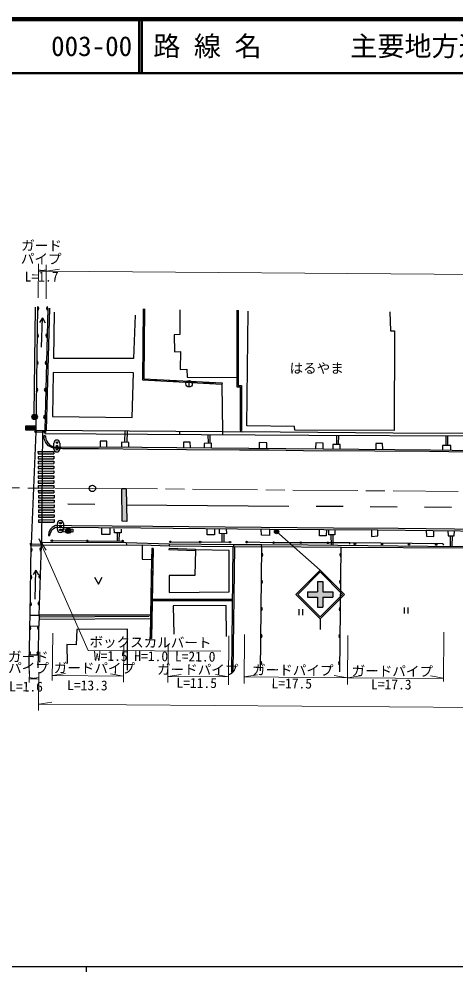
# Model space of a CAD drawing. Units: millimetres at full size, sheet at 1:1000; details may follow other scales. Extents: x 40000 to 680000, y 20000 to 380000.
# Drawn here: x 155609 to 236230, y 204000 to 380000 of the extents above; entities that cross this region are included whole.
import ezdxf
from ezdxf.enums import TextEntityAlignment as Align

# ---------------------------------------------------------------- set-up
doc = ezdxf.new("R2010")
doc.units = ezdxf.units.MM
doc.header["$LTSCALE"] = 1000
doc.linetypes.add('CHAIN', pattern=[18.5, 12, -1.5, 3.5, -1.5])
for name, color, linetype, lineweight in [('M-BGD', 7, 'Continuous', 25), ('M-BMK', 2, 'CHAIN', 13), ('M-BMK-SRVR', 3, 'Continuous', 25), ('M-STR-HTXT', 7, 'Continuous', 13), ('M-STR-STRC', 7, 'Continuous', 25), ('M-TTL', 2, 'Continuous', 140), ('M-TTL-BAND', 7, 'Continuous', 25), ('M-TTL-LINE', 7, 'Continuous', 50)]:
    doc.layers.add(name, color=color, linetype=linetype, lineweight=lineweight)
doc.layers.add('M-BMK-HTXT', color=7, linetype='Continuous')
doc.layers.add('M-TTL-TXT', color=7, linetype='Continuous')
doc.styles.add('ＭＳ ゴシック', font='')
doc.styles.get('ＭＳ ゴシック').set_extended_font_data('MS Gothic')

msp = doc.modelspace()

# ---------------------------------------------------------------- hatches: boundary and pattern name
at = {"layer": 'M-BGD'}
for points in [[(158996, 326830), (158988, 326204, 0.84072)], [(160906, 326209), (160922, 326835, 0.84072)], [(178745, 323892), (178766, 325524), (178516, 325528), (178495, 323895)], [(196032, 322744), (196032, 324377), (195782, 324377), (195782, 322744)], [(178703, 320626), (178724, 322259), (178474, 322262), (178453, 320629)], [(158931, 321830), (158923, 321204, 0.84072)], [(160778, 321211), (160794, 321836, 0.84072)], [(196034, 319478), (196033, 321111), (195783, 321111), (195784, 319478)], [(178662, 317360), (178683, 318993), (178433, 318996), (178412, 317364)], [(158867, 316831), (158859, 316205, 0.84072)], [(160649, 316213), (160665, 316838, 0.84072)], [(196035, 316212), (196034, 317845), (195784, 317845), (195785, 316212)], [(178620, 314095), (178641, 315728), (178391, 315731), (178370, 314098)], [(181643, 313404), (180012, 313493), (179999, 313244), (181629, 313155)], [(184904, 313227), (183273, 313316), (183260, 313066), (184890, 312977)], [(196036, 312946), (196036, 314579), (195786, 314579), (195786, 312946)], [(158802, 311831), (158794, 311205, 0.84072)], [(158802, 311831), (158794, 311205, 0.84072)], [(160521, 311214), (160537, 311840, 0.84072)], [(188165, 313049), (186534, 313138), (186521, 312888), (188151, 312799)], [(191426, 312871), (189795, 312960), (189782, 312711), (191412, 312622)], [(196667, 309816), (196665, 311449), (196415, 311449), (196417, 309816)], [(196669, 306550), (196668, 308183), (196418, 308183), (196419, 306550)], [(158788, 306131, 1), (158180, 306925, 1)], [(160393, 306216), (160409, 306841, 0.84072)], [(196671, 304918), (196421, 304917), (196422, 304016), (196672, 304016)], [(164993, 285087, 1), (164384, 285880, 1)], [(157764, 282261), (157756, 281635, 0.84072)], [(159682, 281738), (159703, 282363, 0.84072)], [(180295, 279629), (180320, 281262), (180070, 281266), (180045, 279633)], [(200360, 281364), (200353, 280738, 0.84072)], [(215044, 280712), (215051, 281338, 0.84072)], [(157701, 277262), (157693, 276636, 0.84072)], [(159518, 276740), (159539, 277366, 0.84072)], [(180243, 276364), (180269, 277996), (180019, 278000), (179993, 276368)], [(200304, 276364), (200297, 275738, 0.84072)], [(214989, 275713), (214996, 276338, 0.84072)], [(180192, 273098), (180218, 274731), (179968, 274735), (179942, 273102)], [(182881, 272863), (181248, 272863), (181248, 272613), (182881, 272613)], [(186147, 272864), (184514, 272863), (184514, 272613), (186147, 272614)], [(189413, 272864), (187780, 272864), (187780, 272614), (189413, 272614)], [(192678, 272865), (191045, 272865), (191045, 272615), (192678, 272615)], [(157639, 272262), (157631, 271636, 0.84072)], [(159354, 271743), (159374, 272368, 0.84072)], [(180141, 269833), (180166, 271465), (179916, 271469), (179891, 269837)], [(200248, 271364), (200241, 270739, 0.84072)], [(214934, 270713), (214941, 271339, 0.84072)], [(157534, 267831), (157525, 267205, 0.84072)], [(159242, 267223), (159252, 267849, 0.84072)], [(180089, 266567), (180115, 268200), (179865, 268204), (179839, 266571)], [(200192, 266365), (200185, 265739, 0.84072)], [(214879, 265713), (214886, 266339, 0.84072)], [(157465, 263198), (157455, 262573, 0.84072)], [(159170, 262564), (159179, 263190, 0.84072)], [(200136, 261365), (200129, 260739, 0.84072)], [(214824, 260714), (214831, 261339, 0.84072)]]:
    msp.add_hatch(color=256, dxfattribs=at).paths.add_polyline_path(points)
at = {"layer": 'M-STR-STRC'}
for points in [[(158702, 304069), (158712, 304869), (156846, 304893), (156836, 304093)], [(161994, 299697), (161991, 300147), (159099, 300123), (159103, 299673)], [(162002, 298797), (161998, 299247), (159107, 299223), (159110, 298773)], [(162010, 297897), (162006, 298347), (159114, 298323), (159118, 297873)], [(162017, 296997), (162013, 297447), (159122, 297423), (159126, 296973)], [(162025, 296097), (162021, 296547), (159129, 296523), (159133, 296073)], [(162033, 295197), (162029, 295647), (159137, 295623), (159141, 295173)], [(162040, 294298), (162036, 294747), (159145, 294723), (159148, 294273)], [(162048, 293398), (162044, 293848), (159152, 293823), (159156, 293373)], [(162055, 292498), (162052, 292948), (159160, 292923), (159164, 292473)], [(175364, 293266), (174572, 293273), (174624, 287235), (175481, 287228)], [(162063, 291598), (162059, 292048), (159168, 292023), (159171, 291573)], [(162071, 290698), (162067, 291148), (159175, 291123), (159179, 290673)], [(162078, 289798), (162074, 290248), (159183, 290223), (159187, 289773)], [(162086, 288898), (162082, 289348), (159190, 289323), (159194, 288873)], [(162094, 287998), (162090, 288448), (159198, 288423), (159202, 287973)], [(162101, 287098), (162097, 287548), (159206, 287523), (159210, 287073)], [(203501, 285192, 0.41421), (203262, 285704, 0.41421), (202750, 285465, 1)], [(208817, 274233), (210677, 274233), (210678, 276093), (211678, 276093), (211677, 274233), (213537, 274233), (213537, 273233), (211677, 273233), (211677, 271373), (210677, 271373), (210677, 273233), (208817, 273233)]]:
    msp.add_hatch(color=256, dxfattribs=at).paths.add_polyline_path(points)

# ---------------------------------------------------------------- linework, layer by layer
at = {"layer": 'M-BGD'}
for p, q in [((160916, 326581), (160337, 304052)), ((161216, 326573), (160637, 304050)), ((159939, 324793), (159406, 323935)), ((178745, 323892), (178495, 323895)), ((178766, 325524), (178516, 325528)), ((196032, 324377), (195782, 324377)), ((178724, 322259), (178474, 322262)), ((196032, 322744), (195782, 322744)), ((178703, 320626), (178453, 320629)), ((196033, 321111), (195783, 321111)), ((178683, 318993), (178433, 318996)), ((196034, 319478), (195784, 319478)), ((178662, 317360), (178412, 317364)), ((196034, 317845), (195784, 317845)), ((178641, 315728), (178391, 315731)), ((196035, 316212), (195785, 316212)), ((178620, 314095), (178370, 314098)), ((180012, 313493), (179999, 313244)), ((181643, 313404), (181629, 313155)), ((183273, 313316), (183260, 313066)), ((196036, 314579), (195786, 314579)), ((184904, 313227), (184890, 312977)), ((186534, 313138), (186521, 312888)), ((186978, 312047), (186978, 313242)), ((188165, 313049), (188151, 312799)), ((189795, 312960), (189782, 312711)), ((191426, 312871), (191412, 312622)), ((196036, 312946), (195786, 312946)), ((196665, 311449), (196415, 311449)), ((196667, 309816), (196417, 309816)), ((196668, 308183), (196418, 308183)), ((196669, 306550), (196419, 306550)), ((196671, 304918), (196421, 304917)), ((158675, 303764), (157824, 283052)), ((159795, 283354), (160000, 304055)), ((175116, 303942), (175082, 301833)), ((175528, 303939), (175510, 301819)), ((185267, 303320), (185271, 303866)), ((190461, 303288), (190492, 301646)), ((190834, 303286), (190802, 301653)), ((193173, 303807), (193170, 303271)), ((193173, 303807), (196845, 303734)), ((196422, 304016), (196672, 304016)), ((214188, 303142), (214187, 301438)), ((214537, 303140), (214525, 301439)), ((234368, 303023), (234337, 301248)), ((234665, 303021), (234690, 301246)), ((161658, 283660), (174723, 283572)), ((173726, 285087), (173727, 283579)), ((174065, 285084), (174044, 283577)), ((183538, 283442), (194528, 283378)), ((193023, 284948), (193012, 283387)), ((193417, 284929), (193409, 283385)), ((213151, 284749), (213207, 282824)), ((213517, 284742), (213498, 282821)), ((235147, 284540), (235165, 282642)), ((235532, 284543), (235472, 282640)), ((175398, 283311), (183297, 283070)), ((178356, 282863), (183294, 282720)), ((180085, 282221), (180053, 280163)), ((180335, 282218), (180074, 265612)), ((180335, 282218), (180085, 282221)), ((183286, 282259), (183277, 282009)), ((183277, 282009), (188188, 281835)), ((183286, 282259), (188197, 282085)), ((183297, 283070), (183294, 282720)), ((183294, 282720), (195198, 282594)), ((183297, 283070), (195202, 282944)), ((188188, 281835), (188197, 282085)), ((195059, 282596), (194787, 259314)), ((195140, 259430), (195408, 282591)), ((195202, 282944), (195198, 282594)), ((195198, 282594), (200373, 282524)), ((195202, 282944), (200401, 282957)), ((214809, 259404), (215063, 282422)), ((233874, 283098), (216641, 283233)), ((180320, 281262), (180070, 281266)), ((158732, 278219), (158198, 277361)), ((180295, 279629), (180045, 279633)), ((180243, 276364), (179993, 276368)), ((180269, 277996), (180019, 278000)), ((180218, 274731), (179968, 274735)), ((180192, 273098), (179942, 273102)), ((180188, 272863), (194945, 272865)), ((181248, 272863), (181248, 272613)), ((182881, 272863), (182881, 272613)), ((184514, 272863), (184514, 272613)), ((186147, 272864), (186147, 272614)), ((187780, 272864), (187780, 272614)), ((189413, 272864), (189413, 272614)), ((191045, 272865), (191045, 272615)), ((192678, 272865), (192678, 272615)), ((180166, 271465), (179916, 271469)), ((180184, 272613), (194942, 272615)), ((226681, 271293), (226681, 270175)), ((227347, 271293), (227347, 270175)), ((157609, 269882), (157534, 267831)), ((159294, 269905), (159252, 267849)), ((179592, 269621), (159506, 269544)), ((179892, 269888), (179824, 265616)), ((180141, 269833), (179891, 269837)), ((207235, 270994), (207235, 269876)), ((207902, 270994), (207902, 269876)), ((159407, 269185), (179882, 269257)), ((180115, 268200), (179865, 268204)), ((180089, 266567), (179839, 266571)), ((180074, 265612), (179824, 265616)), ((157448, 260099), (157455, 262573)), ((159131, 260164), (159170, 262564))]:
    msp.add_line(p, q, dxfattribs=at)
for points in [[(158593, 326787), (158342, 306971), (158739, 306966)], [(158996, 326830), (158702, 304065), (193173, 303807)], [(177038, 325319), (176749, 317281), (162051, 317282), (162125, 325833)], [(178528, 326470), (178360, 313342), (193059, 312541)], [(178778, 326467), (178613, 313579), (193073, 312791)], [(185271, 326288), (185259, 321719), (184218, 321698), (184300, 318548), (185380, 318597), (185363, 315291), (186575, 315323), (186630, 313848), (195786, 313807)], [(195781, 326246), (195787, 312056), (196415, 312067), (196422, 304016)], [(196031, 326246), (196037, 312311), (196665, 312322), (196672, 304016)], [(224055, 325905), (224128, 322422), (224872, 322396), (224821, 304025), (206503, 304050), (206419, 304740), (197614, 304874), (197871, 326068)], [(159763, 319406), (159939, 324793), (160416, 323902)], [(275905, 325117), (275929, 303354), (253517, 303423), (224664, 303540), (196845, 303734)], [(193073, 312791), (193057, 312491), (193173, 303807)], [(160337, 304052), (160386, 303459), (179294, 303357), (209099, 303172), (238912, 302996), (266898, 302801), (294684, 302609), (322507, 302343), (354578, 302021), (366617, 304822), (366484, 305187)], [(158702, 304065), (158675, 303764), (160361, 303762)], [(242009, 299933), (231380, 300130), (221293, 300210), (208082, 300277), (201690, 300367), (196277, 300345), (186514, 300438), (179280, 300526), (170277, 300622), (163632, 300600), (161973, 300757), (161513, 300917), (161057, 301177), (160665, 301583), (160478, 301889), (160296, 302294), (160251, 302645), (160230, 303111), (160440, 303074), (160470, 302918), (160528, 302423), (160714, 302013), (160899, 301705), (161299, 301318), (161691, 301092), (162017, 300918), (162854, 300931), (163370, 300929), (171851, 300964), (191120, 300805), (211723, 300645), (231561, 300461), (243453, 300266)], [(171804, 300964), (171823, 302026), (170605, 302036), (170572, 300959)], [(175888, 300931), (175886, 301807), (174539, 301851), (174541, 300942)], [(187247, 300837), (187206, 301859), (185972, 301838), (185941, 300847)], [(191142, 300804), (191094, 301659), (189767, 301632), (189773, 300816)], [(201341, 300725), (201326, 301712), (199947, 301772), (199938, 300736)], [(211745, 300645), (211711, 301679), (210354, 301703), (210333, 300656)], [(214877, 300616), (214848, 301440), (213512, 301435), (213536, 300628)], [(222715, 300543), (222686, 301579), (221437, 301575), (221439, 300555)], [(235273, 300400), (235269, 301243), (233781, 301251), (233767, 300425)], [(241130, 285715), (225584, 285882), (213634, 285966), (200271, 286069), (180276, 286252), (165303, 286400), (162355, 286437), (161694, 286109), (161354, 285701), (161078, 285147), (161011, 284639), (161268, 284623), (161350, 284898), (161505, 285377), (161671, 285650), (161952, 285899), (162240, 286120), (162429, 286150), (178055, 286055), (201878, 285793), (221841, 285634), (242148, 285420)], [(172354, 286090), (172364, 284779), (170912, 284812), (170878, 286099)], [(174449, 285779), (174478, 285081), (173190, 285092), (173185, 285862)], [(191676, 285905), (191680, 284737), (190319, 284751), (190306, 285920)], [(193836, 285882), (193862, 284908), (192594, 284969), (192578, 285895)], [(201830, 285794), (201835, 284636), (200346, 284649), (200293, 285811)], [(212336, 285710), (212303, 284540), (211043, 284534), (211026, 285720)], [(213889, 285697), (213912, 284735), (212793, 284756), (212754, 285706)], [(220625, 285643), (220650, 284456), (221846, 284522), (221836, 285634)], [(230764, 285540), (230822, 284469), (232158, 284439), (232183, 285525)], [(234745, 285498), (234783, 284537), (235920, 284546), (235945, 285485)], [(216641, 283233), (213867, 283255), (202584, 283287), (197602, 283386)], [(159712, 282643), (157769, 282726), (157609, 269882), (159294, 269905)], [(157769, 282726), (157824, 283052), (159747, 283026)], [(159718, 282823), (159795, 283354), (175398, 283311), (175430, 282857)], [(255915, 282169), (238005, 282264), (215063, 282422), (200373, 282524), (200117, 259627)], [(200373, 282524), (200401, 282957), (208919, 282862), (231016, 282663), (249706, 282565), (255321, 282540)], [(216641, 283233), (216588, 283149), (216609, 283039)], [(233874, 283098), (233948, 282972), (233833, 282816)], [(158555, 272832), (158732, 278219), (159209, 277328)], [(169539, 276934), (170254, 275639), (170970, 276934)], [(193907, 265981), (193823, 271655), (184031, 271596), (184175, 266388)], [(175589, 259721), (175644, 267290), (166298, 267231), (166165, 264430), (164443, 264510), (164474, 260952)]]:
    msp.add_lwpolyline(points, dxfattribs=at)
for points in [[(176491, 306378), (176718, 314658), (161876, 314738), (161768, 306593)], [(165535, 285773), (165528, 285233), (163722, 285304), (163680, 285818)], [(159718, 282823), (178356, 282863), (178339, 280224), (180053, 280163), (179892, 269888), (159294, 269905)], [(194367, 274188), (194392, 281844), (188194, 281994), (188025, 277217), (183285, 277195), (183291, 274064)], [(159252, 267849), (157534, 267831), (157455, 262573), (159170, 262564)]]:
    msp.add_lwpolyline(points, close=True, dxfattribs=at)
for centre, radius in [((186978, 312642), 600), ((158484, 306528), 500), ((158675, 303764), 150), ((160362, 303756), 150), ((164689, 285484), 500), ((161658, 283660), 150), ((168190, 283616), 150), ((174723, 283572), 150), ((183538, 283442), 150), ((189033, 283410), 150), ((194528, 283378), 150), ((197602, 283386), 150), ((202584, 283287), 150), ((207584, 283273), 150), ((212584, 283258), 150), ((157824, 283052), 150), ((159747, 283026), 150), ((217583, 283076), 150), ((222582, 283036), 150), ((227582, 282997), 150), ((232582, 282958), 150)]:
    msp.add_circle(centre, radius, dxfattribs=at)
for centre, start, end in [((158938, 326518), 279.15, 79.36772), ((160969, 326521), 98.42024, 258.63797), ((158873, 321518), 279.15, 79.36772), ((160840, 321522), 98.42024, 258.63797), ((158808, 316518), 279.15, 79.36772), ((160712, 316524), 98.42024, 258.63797), ((158744, 311519), 279.15, 79.36772), ((158744, 311519), 279.15, 79.36772), ((160584, 311526), 98.42024, 258.63797), ((160455, 306527), 98.42024, 258.63797), ((157705, 281949), 279.17529, 79.39302), ((159747, 282048), 98.01062, 258.22835), ((200302, 281051), 279.2495, 79.46723), ((215102, 281025), 99.259, 259.47673), ((157643, 276949), 279.17529, 79.39302), ((159583, 277051), 98.01062, 258.22835), ((200246, 276052), 279.2495, 79.46723), ((215047, 276025), 99.259, 259.47673), ((157580, 271950), 279.17529, 79.39302), ((159419, 272054), 98.01062, 258.22835), ((200190, 271052), 279.2495, 79.46723), ((214992, 271025), 99.259, 259.47673), ((157475, 267519), 279.03558, 79.25331), ((159301, 267535), 99.00181, 259.21954), ((200134, 266052), 279.2495, 79.46723), ((214937, 266025), 99.259, 259.47673), ((157406, 262886), 279.03558, 79.25331), ((159229, 262876), 99.00181, 259.21954), ((200078, 261053), 279.2495, 79.46723), ((214882, 261026), 99.259, 259.47673)]:
    msp.add_arc(centre, 318, start, end, dxfattribs=at)
at = {"layer": 'M-BMK'}
msp.add_lwpolyline([(69701, 293814), (169134, 293320), (368460, 291583), (467872, 291021), (567478, 290151)], dxfattribs=at)
at = {"layer": 'M-BMK-SRVR'}
msp.add_circle((169134, 293320), 600, dxfattribs=at)
at = {"layer": 'M-STR-HTXT'}
for p, q in [((159138, 328533), (159186, 334789)), ((160587, 328352), (160634, 334608)), ((159175, 333434), (160627, 333652)), ((160625, 333423), (159175, 333434)), ((160625, 333423), (159177, 333663)), ((160625, 333423), (163053, 333788)), ((160625, 333423), (366956, 331853)), ((159250, 283990), (160583, 281928)), ((161743, 257811), (161810, 266602)), ((194255, 257018), (194324, 266085)), ((197158, 257264), (197227, 266330)), ((216202, 257073), (216271, 266140)), ((233934, 257669), (234003, 266736)), ((174865, 257524), (174919, 264561)), ((183068, 257477), (183122, 264515)), ((157492, 257437), (157509, 259592)), ((159220, 252302), (159274, 259393)), ((161750, 258753), (164178, 259119)), ((161750, 258753), (174874, 258653)), ((174874, 258653), (172452, 259056)), ((183077, 258591), (185504, 258957)), ((194267, 258506), (191845, 258908)), ((197167, 258484), (199595, 258849)), ((216212, 258339), (213790, 258741)), ((157498, 258112), (159266, 258378)), ((157498, 258112), (159264, 258099)), ((159264, 258099), (157500, 258392)), ((183077, 258591), (194267, 258506)), ((197167, 258484), (216212, 258339)), ((216212, 258339), (218640, 258705)), ((216212, 258339), (233938, 258204)), ((233938, 258272), (231517, 258674)), ((159229, 253487), (161656, 253852)), ((159229, 253487), (373661, 251856))]:
    msp.add_line(p, q, dxfattribs=at)
msp.add_lwpolyline([(159250, 283990), (168375, 263374), (192848, 263218)], dxfattribs=at)
at = {"layer": 'M-STR-STRC'}
for p, q in [((162038, 300585), (162038, 301685)), ((163138, 301685), (163138, 300585)), ((159099, 300123), (161991, 300147)), ((159099, 300123), (159103, 299673)), ((159103, 299673), (161994, 299697)), ((159107, 299223), (161998, 299247)), ((159107, 299223), (159110, 298773)), ((161991, 300147), (161994, 299697)), ((161998, 299247), (162002, 298797)), ((159110, 298773), (162002, 298797)), ((159114, 298323), (162006, 298347)), ((159114, 298323), (159118, 297873)), ((159118, 297873), (162010, 297897)), ((159122, 297423), (162013, 297447)), ((162006, 298347), (162010, 297897)), ((162013, 297447), (162017, 296997)), ((159122, 297423), (159126, 296973)), ((159126, 296973), (162017, 296997)), ((159129, 296523), (162021, 296547)), ((159129, 296523), (159133, 296073)), ((159133, 296073), (162025, 296097)), ((162021, 296547), (162025, 296097)), ((159137, 295623), (162029, 295647)), ((159137, 295623), (159141, 295173)), ((159141, 295173), (162033, 295197)), ((159145, 294723), (162036, 294747)), ((159145, 294723), (159148, 294273)), ((159148, 294273), (162040, 294298)), ((162029, 295647), (162033, 295197)), ((162036, 294747), (162040, 294298)), ((159152, 293823), (162044, 293848)), ((159152, 293823), (159156, 293373)), ((159156, 293373), (162048, 293398)), ((159160, 292923), (162052, 292948)), ((159160, 292923), (159164, 292473)), ((159164, 292473), (162055, 292498)), ((162044, 293848), (162048, 293398)), ((162052, 292948), (162055, 292498)), ((159168, 292023), (162059, 292048)), ((159168, 292023), (159171, 291573)), ((159171, 291573), (162063, 291598)), ((159175, 291123), (162067, 291148)), ((159175, 291123), (159179, 290673)), ((159179, 290673), (162071, 290698)), ((162059, 292048), (162063, 291598)), ((162067, 291148), (162071, 290698)), ((159183, 290223), (162074, 290248)), ((159183, 290223), (159187, 289773)), ((159187, 289773), (162078, 289798)), ((159190, 289323), (162082, 289348)), ((159190, 289323), (159194, 288873)), ((159194, 288873), (162086, 288898)), ((162074, 290248), (162078, 289798)), ((162082, 289348), (162086, 288898)), ((169598, 290335), (164598, 290378)), ((175398, 290299), (205413, 290042)), ((215412, 289957), (210413, 289999)), ((225412, 289871), (220412, 289914)), ((235412, 289786), (230412, 289828)), ((159198, 288423), (162090, 288448)), ((159198, 288423), (159202, 287973)), ((159202, 287973), (162094, 287998)), ((159206, 287523), (162097, 287548)), ((159206, 287523), (159210, 287073)), ((159210, 287073), (162101, 287098)), ((162090, 288448), (162094, 287998)), ((162097, 287548), (162101, 287098)), ((162688, 285720), (162688, 286820)), ((163788, 286820), (163788, 285720)), ((203125, 285328), (211176, 278233)), ((206676, 273733), (211176, 278233)), ((215677, 273733), (211176, 278233)), ((207030, 273733), (211176, 277880)), ((215323, 273733), (211176, 277880)), ((210678, 276093), (210677, 274233)), ((210678, 276093), (211678, 276093)), ((211678, 276093), (211677, 274233)), ((206676, 273733), (211176, 269232)), ((207030, 273733), (211176, 269586)), ((208817, 274233), (208817, 273233)), ((208817, 274233), (210677, 274233)), ((208817, 273233), (210677, 273233)), ((210677, 273233), (210677, 271373)), ((211176, 269586), (215323, 273733)), ((211177, 269233), (215677, 273733)), ((211677, 274233), (213537, 274233)), ((211677, 273233), (213537, 273233)), ((211677, 273233), (211677, 271373)), ((213537, 274233), (213537, 273233)), ((210677, 271373), (211677, 271373)), ((211177, 269233), (211177, 267233))]:
    msp.add_line(p, q, dxfattribs=at)
for points in [[(158702, 304069), (156836, 304093), (156846, 304893), (158712, 304869)], [(174624, 287235), (174572, 293273), (175364, 293266), (175481, 287228)]]:
    msp.add_lwpolyline(points, close=True, dxfattribs=at)
for centre, radius in [((162594, 301760), 150), ((162594, 301140), 150), ((162594, 300520), 150), ((163244, 286894), 150), ((163244, 286274), 150), ((163244, 285654), 150), ((203125, 285328), 400)]:
    msp.add_circle(centre, radius, dxfattribs=at)
for centre, start, end in [((162588, 301685), 90, 180), ((162588, 301685), 0, 90), ((162588, 300585), 180, 270), ((162588, 300585), 270, 0), ((163238, 286820), 90, 180), ((163238, 286820), 0, 90), ((163238, 285720), 180, 270), ((163238, 285720), 270, 0)]:
    msp.add_arc(centre, 550, start, end, dxfattribs=at)
at = {"layer": 'M-TTL'}
msp.add_line((680000, 380000), (40000, 380000), dxfattribs=at)
at = {"layer": 'M-TTL-BAND'}
for p, q in [((40000, 205000), (579000, 205000)), ((168000, 205000), (168000, 204000))]:
    msp.add_line(p, q, dxfattribs=at)
at = {"layer": 'M-TTL-LINE'}
for p, q in [((177750, 380000), (177750, 370000)), ((178250, 380000), (178250, 370000)), ((40000, 370000), (680000, 370000))]:
    msp.add_line(p, q, dxfattribs=at)

# ---------------------------------------------------------------- texts
at = {"layer": 'M-BMK-HTXT', "style": 'ＭＳ ゴシック'}
msp.add_text('はるやま', height=1833, dxfattribs=at).set_placement((205532, 314037), align=Align.BOTTOM_LEFT)
at = {"layer": 'M-STR-HTXT', "style": 'ＭＳ ゴシック'}
for s, p in [('ガード', (155986, 336731)), ('パイプ', (155936, 334277)), ('L=1.7', (156641, 330976)), ('ボックスカルバート', (168603, 263490)), ('ガード', (153550, 260777)), ('W=1.5 H=1.0 L=21.0', (169393, 260936)), ('パイプ', (153597, 258672)), ('ガードパイプ', (162007, 258718)), ('ガードパイプ', (181071, 258426)), ('ガードパイプ', (198615, 258335)), ('ガードパイプ', (216982, 258152)), ('L=1.6', (153762, 255272)), ('L=13.3', (164464, 255506)), ('L=11.5', (184639, 255945)), ('L=17.5', (202183, 255854)), ('L=17.3', (220550, 255671))]:
    msp.add_text(s, height=1833, rotation=359.564, dxfattribs=at).set_placement(p, align=Align.BOTTOM_LEFT)
at = {"layer": 'M-TTL-TXT', "style": 'ＭＳ ゴシック'}
for s, p in [('003-00', (161521, 375000)), ('路 線 名', (180380, 375000)), ('主要地方道\u3000下松鹿野線', (216734, 375000))]:
    msp.add_text(s, height=3666, dxfattribs=at).set_placement(p, align=Align.MIDDLE_LEFT)

doc.saveas('drawing.dxf')
